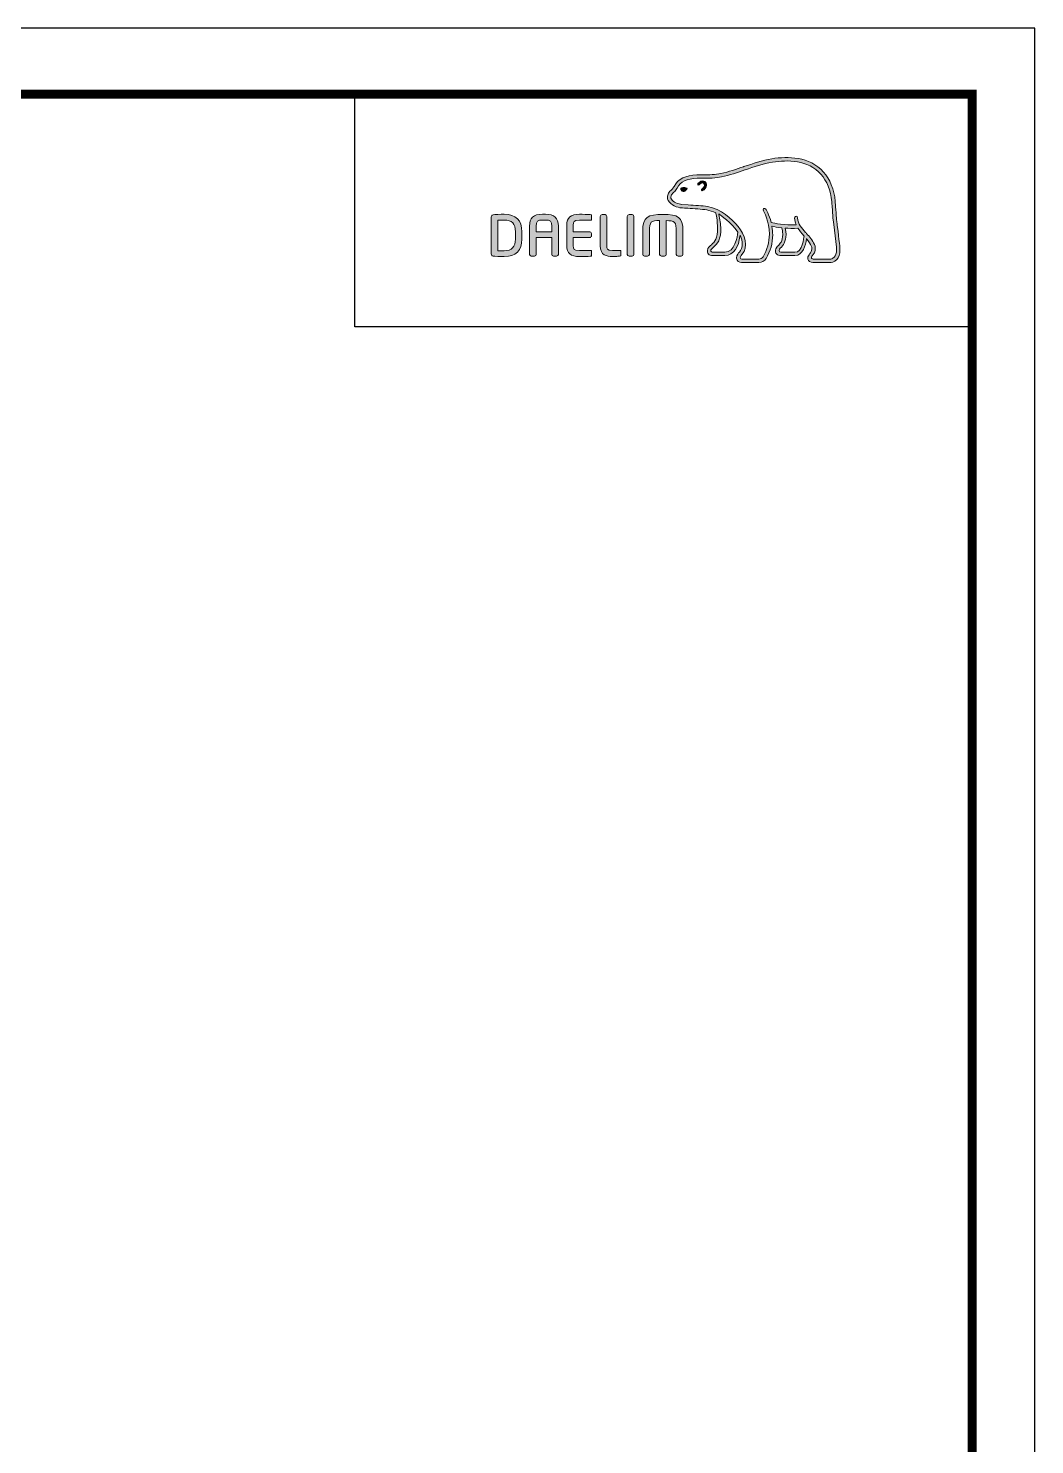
# Model space of a CAD drawing. Header units: millimetres. Extents: x 1122 to 9824, y -1894 to 216.
# Drawn here: x 9529.6 to 9823.5, y -197.3 to 216.1 of the extents above; entities that cross this region are included whole.
import ezdxf

# ---------------------------------------------------------------- set-up
doc = ezdxf.new("R2010")
doc.units = ezdxf.units.MM
doc.header["$LTSCALE"] = 40
doc.layers.add('레이어 1', color=7, linetype='Continuous', lineweight=0)

msp = doc.modelspace()

# ---------------------------------------------------------------- hatches: boundary and pattern name
at = {"layer": '레이어 1'}
h = msp.add_hatch(color=5, dxfattribs=at)
h.dxf.hatch_style = 1
edge = h.paths.add_edge_path(flags=16)
edge.add_spline(control_points=[(9765, 149.34), (9764.51, 148.79), (9763.89, 148.79), (9763.86, 148.79), (9763.86, 148.79), (9758.87, 148.79), (9758.87, 148.79), (9758.69, 148.79), (9758.55, 148.83), (9758.46, 148.92), (9758.38, 149), (9758.35, 149.11), (9758.35, 149.25), (9758.35, 149.53), (9758.55, 149.79), (9758.77, 150.06), (9758.97, 150.32), (9759.16, 150.57), (9759.27, 150.87), (9759.54, 151.61), (9759.52, 152.39), (9759.19, 153.08), (9758.6, 154.33), (9757.73, 155.31), (9756.88, 156.26), (9756.88, 156.26), (9756.6, 156.57), (9756.6, 156.58), (9755.49, 157.8), (9754.36, 159.07), (9754.27, 160.79), (9754.25, 161.13), (9754.09, 161.34), (9753.87, 161.33), (9753.87, 161.33), (9753.55, 161.17), (9753.54, 161.17), (9753.45, 161.08), (9753.41, 160.93), (9753.41, 160.77), (9753.41, 160.77), (9753.41, 160.71), (9753.41, 160.71), (9753.45, 160.09), (9753.6, 159.48), (9753.86, 158.85), (9753.86, 158.85), (9753.89, 158.78), (9753.89, 158.78), (9753.89, 158.78), (9753.82, 158.78), (9753.82, 158.78), (9750.62, 158.65), (9747.48, 159.26), (9746.56, 159.48), (9745.99, 161.77), (9745.06, 163.29), (9745.02, 163.35), (9744.95, 163.47), (9744.84, 163.56), (9744.73, 163.59), (9744.73, 163.59), (9744.46, 163.55), (9744.43, 163.55), (9744.4, 163.51), (9744.36, 163.45), (9744.25, 163.31), (9744.25, 163.31), (9744.24, 163.2), (9744.24, 163.2), (9744.24, 163.2), (9744.32, 162.9), (9744.32, 162.9), (9744.39, 162.78), (9746.04, 159.9), (9746.04, 156.08), (9746.04, 153.73), (9745.42, 151.51), (9744.2, 149.49), (9743.91, 149), (9743.53, 148.79), (9742.95, 148.79), (9742.95, 148.79), (9738.04, 148.79), (9738.04, 148.79), (9737.88, 148.79), (9737.54, 148.9), (9737.54, 149.26), (9737.54, 149.45), (9737.72, 149.77), (9738.02, 150.11), (9740.07, 152.39), (9738.89, 155.96), (9736.92, 158.3), (9735.03, 160.57), (9731.93, 163.41), (9727.95, 164.12), (9726.54, 164.37), (9724.23, 164.51), (9722.36, 164.62), (9722.36, 164.62), (9720.47, 164.73), (9720.47, 164.73), (9719.5, 164.8), (9717.89, 165.4), (9717.41, 166.32), (9717.2, 166.71), (9717.22, 167.09), (9717.48, 167.54), (9717.65, 167.81), (9717.87, 168.04), (9718.15, 168.32), (9718.46, 168.64), (9718.78, 168.96), (9719.03, 169.39), (9719.03, 169.39), (9719.1, 169.53), (9719.1, 169.53), (9720.05, 171.34), (9722, 172.3), (9724.91, 172.38), (9724.91, 172.38), (9726.55, 172.4), (9726.55, 172.4), (9728.36, 172.41), (9730.4, 172.42), (9732.08, 172.78), (9734.44, 173.29), (9736.81, 174.09), (9738.9, 174.81), (9738.9, 174.81), (9738.96, 174.83), (9738.96, 174.83), (9741.55, 175.71), (9744.22, 176.62), (9746.95, 177.07), (9751.32, 177.79), (9757.32, 177.77), (9761.1, 173.53), (9762.84, 171.57), (9763.92, 168.87), (9764.29, 165.5), (9764.29, 165.5), (9764.27, 165.52), (9764.26, 165.53), (9764.29, 165.46), (9764.32, 165.08), (9764.47, 162.94), (9764.52, 161.92), (9764.57, 160.85), (9764.84, 158.88), (9764.84, 158.88), (9765.6, 152.28), (9765.6, 152.28), (9765.6, 152.28), (9765.64, 151.48), (9765.64, 151.48), (9765.64, 150.53), (9765.43, 149.81), (9765, 149.34)], knot_values=[0, 0, 0, 0, 1, 1, 1, 2, 2, 2, 3, 3, 3, 4, 4, 4, 5, 5, 5, 6, 6, 6, 7, 7, 7, 8, 8, 8, 9, 9, 9, 10, 10, 10, 11, 11, 11, 12, 12, 12, 13, 13, 13, 14, 14, 14, 15, 15, 15, 16, 16, 16, 17, 17, 17, 18, 18, 18, 19, 19, 19, 20, 20, 20, 21, 21, 21, 22, 22, 22, 23, 23, 23, 24, 24, 24, 25, 25, 25, 26, 26, 26, 27, 27, 27, 28, 28, 28, 29, 29, 29, 30, 30, 30, 31, 31, 31, 32, 32, 32, 33, 33, 33, 34, 34, 34, 35, 35, 35, 36, 36, 36, 37, 37, 37, 38, 38, 38, 39, 39, 39, 40, 40, 40, 41, 41, 41, 42, 42, 42, 43, 43, 43, 44, 44, 44, 45, 45, 45, 46, 46, 46, 47, 47, 47, 48, 48, 48, 49, 49, 49, 50, 50, 50, 51, 51, 51, 52, 52, 52, 53, 53, 53, 53], degree=3, periodic=0)
edge = h.paths.add_edge_path(flags=16)
edge.add_spline(control_points=[(9753.48, 150.77), (9753.48, 150.77), (9749.41, 150.77), (9749.41, 150.77), (9749.11, 150.77), (9748.87, 151.01), (9748.87, 151.31), (9748.87, 151.53), (9749.06, 151.8), (9749.23, 151.98), (9750.06, 152.78), (9750.91, 153.87), (9750.91, 155.94), (9750.91, 155.94), (9750.85, 156.88), (9750.85, 156.88), (9750.85, 156.88), (9750.7, 157.8), (9750.7, 157.8), (9750.7, 157.8), (9750.69, 157.85), (9750.69, 157.85), (9750.69, 157.85), (9750.75, 157.85), (9750.75, 157.85), (9751.51, 157.79), (9752.99, 157.71), (9754.4, 157.78), (9754.76, 157.21), (9755.33, 156.48), (9756.17, 155.5), (9756.13, 155.02), (9755.73, 150.77), (9753.48, 150.77)], knot_values=[0, 0, 0, 0, 1, 1, 1, 2, 2, 2, 3, 3, 3, 4, 4, 4, 5, 5, 5, 6, 6, 6, 7, 7, 7, 8, 8, 8, 9, 9, 9, 10, 10, 10, 11, 11, 11, 11], degree=3, periodic=0)
edge = h.paths.add_edge_path(flags=16)
edge.add_spline(control_points=[(9733.07, 150.77), (9733.07, 150.77), (9729.5, 150.77), (9729.5, 150.77), (9729.23, 150.77), (9728.94, 150.99), (9728.94, 151.31), (9728.94, 151.51), (9729.11, 151.75), (9729.41, 152), (9730.31, 152.72), (9731.68, 153.81), (9731.83, 156.81), (9731.83, 156.81), (9731.85, 157.63), (9731.85, 157.63), (9731.85, 158.91), (9731.56, 160.46), (9731.28, 161.84), (9731.28, 161.84), (9731.24, 161.98), (9731.24, 161.98), (9731.24, 161.98), (9731.35, 161.89), (9731.35, 161.89), (9731.88, 161.56), (9734.8, 159.58), (9736.87, 156.66), (9736.7, 155.28), (9735.92, 150.77), (9733.07, 150.77)], knot_values=[0, 0, 0, 0, 1, 1, 1, 2, 2, 2, 3, 3, 3, 4, 4, 4, 5, 5, 5, 6, 6, 6, 7, 7, 7, 8, 8, 8, 9, 9, 9, 10, 10, 10, 10], degree=3, periodic=0)
edge = h.paths.add_edge_path()
edge.add_spline(control_points=[(9766.61, 152.38), (9766.6, 152.39), (9765.85, 159.02), (9765.85, 159.02), (9765.57, 161), (9765.53, 162.05), (9765.49, 162.99), (9765.49, 162.99), (9765.3, 165.61), (9765.3, 165.61), (9764.9, 169.19), (9763.74, 172.08), (9761.86, 174.2), (9757.78, 178.78), (9751.41, 178.83), (9746.78, 178.07), (9743.94, 177.6), (9741.23, 176.67), (9738.61, 175.77), (9738.61, 175.77), (9738.52, 175.74), (9738.52, 175.74), (9736.47, 175.05), (9734.15, 174.25), (9731.87, 173.76), (9730.3, 173.43), (9728.33, 173.41), (9726.6, 173.4), (9726.6, 173.4), (9724.88, 173.38), (9724.88, 173.38), (9721.58, 173.3), (9719.33, 172.16), (9718.2, 169.99), (9718.2, 169.99), (9718.15, 169.89), (9718.15, 169.89), (9717.96, 169.57), (9717.68, 169.29), (9717.43, 169.04), (9717.16, 168.76), (9716.85, 168.45), (9716.61, 168.05), (9716.37, 167.64), (9716.25, 167.24), (9716.25, 166.84), (9716.25, 166.5), (9716.34, 166.17), (9716.51, 165.85), (9717.21, 164.53), (9719.21, 163.81), (9720.4, 163.73), (9720.4, 163.73), (9722.16, 163.62), (9722.2, 163.61), (9723.96, 163.51), (9726.37, 163.38), (9727.77, 163.13), (9728.59, 162.98), (9729.53, 162.69), (9730.39, 162.28), (9730.45, 162.06), (9730.9, 160.07), (9730.9, 157.63), (9730.9, 157.63), (9730.88, 156.86), (9730.88, 156.86), (9730.75, 154.29), (9729.63, 153.39), (9728.8, 152.73), (9728.72, 152.66), (9727.99, 152.05), (9727.94, 151.32), (9727.9, 150.91), (9728.02, 150.53), (9728.27, 150.26), (9728.54, 149.97), (9728.95, 149.82), (9729.5, 149.82), (9729.5, 149.82), (9733.07, 149.82), (9733.07, 149.82), (9735.74, 149.82), (9737.06, 152.69), (9737.46, 155.39), (9737.46, 155.39), (9737.47, 155.77), (9737.47, 155.77), (9737.47, 155.77), (9737.58, 155.58), (9737.58, 155.58), (9737.93, 154.82), (9738.13, 153.9), (9738.13, 153.22), (9738.13, 152.25), (9737.83, 151.41), (9737.27, 150.78), (9737.12, 150.64), (9736.41, 149.9), (9736.41, 149.16), (9736.41, 149.16), (9736.42, 149.04), (9736.42, 149.04), (9736.52, 148.17), (9737.22, 147.78), (9737.88, 147.78), (9737.88, 147.78), (9742.95, 147.78), (9742.95, 147.78), (9743.87, 147.78), (9744.6, 148.19), (9745.07, 148.97), (9746.36, 151.11), (9747.01, 153.44), (9747.01, 155.88), (9747.01, 156.65), (9746.94, 157.46), (9746.8, 158.31), (9746.8, 158.31), (9746.79, 158.38), (9746.79, 158.38), (9746.79, 158.38), (9746.86, 158.36), (9746.86, 158.36), (9747.47, 158.24), (9748.45, 158.07), (9749.66, 157.94), (9749.66, 157.94), (9749.7, 157.94), (9749.7, 157.94), (9749.7, 157.94), (9749.86, 157.01), (9749.86, 157.01), (9749.86, 157.01), (9749.9, 156.79), (9749.9, 156.78), (9749.9, 156.78), (9749.95, 155.96), (9749.95, 155.96), (9749.95, 153.99), (9749.05, 153.13), (9748.57, 152.67), (9748.56, 152.66), (9747.89, 151.98), (9747.81, 151.37), (9747.81, 151.37), (9747.79, 151.18), (9747.79, 151.18), (9747.79, 150.99), (9747.84, 150.62), (9748.17, 150.28), (9748.47, 149.97), (9748.92, 149.82), (9749.52, 149.82), (9749.52, 149.82), (9753.48, 149.82), (9753.48, 149.82), (9755.88, 149.82), (9756.6, 152.87), (9756.89, 154.58), (9756.89, 154.58), (9756.91, 154.76), (9756.91, 154.76), (9756.91, 154.76), (9757, 154.63), (9757, 154.63), (9757.55, 153.92), (9758.04, 153.13), (9758.27, 152.64), (9758.4, 152.39), (9758.46, 152.11), (9758.46, 151.82), (9758.46, 151.82), (9758.37, 151.25), (9758.37, 151.25), (9758.28, 150.94), (9758.07, 150.66), (9757.86, 150.38), (9757.56, 149.98), (9757.24, 149.57), (9757.24, 149.08), (9757.24, 149.08), (9757.27, 148.8), (9757.27, 148.8), (9757.42, 148.14), (9757.95, 147.78), (9758.78, 147.78), (9758.78, 147.78), (9763.86, 147.78), (9763.86, 147.78), (9763.97, 147.78), (9764.96, 147.8), (9765.74, 148.64), (9766.36, 149.32), (9766.66, 150.24), (9766.66, 151.47), (9766.66, 151.47), (9766.61, 152.38), (9766.61, 152.38)], knot_values=[0, 0, 0, 0, 1, 1, 1, 2, 2, 2, 3, 3, 3, 4, 4, 4, 5, 5, 5, 6, 6, 6, 7, 7, 7, 8, 8, 8, 9, 9, 9, 10, 10, 10, 11, 11, 11, 12, 12, 12, 13, 13, 13, 14, 14, 14, 15, 15, 15, 16, 16, 16, 17, 17, 17, 18, 18, 18, 19, 19, 19, 20, 20, 20, 21, 21, 21, 22, 22, 22, 23, 23, 23, 24, 24, 24, 25, 25, 25, 26, 26, 26, 27, 27, 27, 28, 28, 28, 29, 29, 29, 30, 30, 30, 31, 31, 31, 32, 32, 32, 33, 33, 33, 34, 34, 34, 35, 35, 35, 36, 36, 36, 37, 37, 37, 38, 38, 38, 39, 39, 39, 40, 40, 40, 41, 41, 41, 42, 42, 42, 43, 43, 43, 44, 44, 44, 45, 45, 45, 46, 46, 46, 47, 47, 47, 48, 48, 48, 49, 49, 49, 50, 50, 50, 51, 51, 51, 52, 52, 52, 53, 53, 53, 54, 54, 54, 55, 55, 55, 56, 56, 56, 57, 57, 57, 58, 58, 58, 59, 59, 59, 60, 60, 60, 61, 61, 61, 62, 62, 62, 63, 63, 63, 64, 64, 64, 65, 65, 65, 66, 66, 66, 66], degree=3, periodic=0)
edge = h.paths.add_edge_path(flags=0)
edge.add_spline(control_points=[(9720.32, 169.52), (9720.32, 169.52), (9721.06, 169.85), (9721.97, 169.5), (9721.97, 169.5), (9722.09, 169.45), (9721.94, 169.24), (9721.49, 168.64), (9721.05, 168.51), (9721.05, 168.51), (9721.05, 168.51), (9720.73, 168.4), (9720.56, 168.62), (9720.19, 169.04), (9720.18, 169.29), (9720.18, 169.29), (9720.18, 169.29), (9720.15, 169.47), (9720.32, 169.52)], knot_values=[0, 0, 0, 0, 1, 1, 1, 2, 2, 2, 3, 3, 3, 4, 4, 4, 5, 5, 5, 6, 6, 6, 6], degree=3, periodic=0)
edge = h.paths.add_edge_path(flags=0)
edge.add_spline(control_points=[(9725.19, 170.88), (9725.08, 170.76), (9725.07, 170.56), (9725.19, 170.45), (9725.31, 170.35), (9725.51, 170.37), (9725.62, 170.5), (9725.67, 170.56), (9726.28, 171.28), (9726.8, 170.91), (9727, 170.77), (9727.07, 170.58), (9727.05, 170.32), (9727, 169.92), (9726.65, 169.46), (9726.41, 169.3), (9726.27, 169.22), (9726.18, 169.04), (9726.24, 168.9), (9726.31, 168.75), (9726.49, 168.71), (9726.64, 168.78), (9727.08, 168.99), (9727.63, 169.69), (9727.7, 170.34), (9727.76, 170.8), (9727.55, 171.17), (9727.19, 171.42), (9726.41, 171.97), (9725.52, 171.23), (9725.19, 170.88)], knot_values=[0, 0, 0, 0, 1, 1, 1, 2, 2, 2, 3, 3, 3, 4, 4, 4, 5, 5, 5, 6, 6, 6, 7, 7, 7, 8, 8, 8, 9, 9, 9, 10, 10, 10, 10], degree=3, periodic=0)
edge = h.paths.add_edge_path(flags=0)
edge.add_spline(control_points=[(9725.09, 170.34), (9725.09, 170.34), (9725.09, 170.34), (9725.09, 170.34), (9725.09, 170.34), (9725.09, 170.34), (9725.09, 170.34)], knot_values=[0, 0, 0, 0, 1, 1, 1, 2, 2, 2, 2], degree=3, periodic=0)
h = msp.add_hatch(color=5, dxfattribs=at)
h.dxf.hatch_style = 2
edge = h.paths.add_edge_path()
edge.add_spline(control_points=[(9721.98, 169.24), (9722.13, 169.45), (9722.02, 169.5), (9722.02, 169.5)], knot_values=[1.00001, 1.00001, 1.00001, 1.00001, 2, 2, 2, 2], degree=3, periodic=0)
edge.add_spline(control_points=[(9722.02, 169.5), (9721.96, 169.52), (9721.9, 169.54), (9721.85, 169.56)], knot_values=[0.937491, 0.937491, 0.937491, 0.937491, 1, 1, 1, 1], degree=3, periodic=0)
edge.add_spline(control_points=[(9721.85, 169.56), (9721.73, 169.59), (9721.63, 169.62), (9721.52, 169.63)], knot_values=[0.812494, 0.812494, 0.812494, 0.812494, 0.937491, 0.937491, 0.937491, 0.937491], degree=3, periodic=0)
edge.add_spline(control_points=[(9721.52, 169.63), (9721.42, 169.65), (9721.32, 169.66), (9721.23, 169.66)], knot_values=[0.687496, 0.687496, 0.687496, 0.687496, 0.812494, 0.812494, 0.812494, 0.812494], degree=3, periodic=0)
edge.add_spline(control_points=[(9721.23, 169.66), (9721.13, 169.66), (9721.04, 169.66), (9720.96, 169.65)], knot_values=[0.562499, 0.562499, 0.562499, 0.562499, 0.687496, 0.687496, 0.687496, 0.687496], degree=3, periodic=0)
edge.add_spline(control_points=[(9720.96, 169.65), (9720.84, 169.64), (9720.73, 169.63), (9720.64, 169.61)], knot_values=[0.375003, 0.375003, 0.375003, 0.375003, 0.562499, 0.562499, 0.562499, 0.562499], degree=3, periodic=0)
edge.add_spline(control_points=[(9720.64, 169.61), (9720.52, 169.58), (9720.44, 169.55), (9720.39, 169.53)], knot_values=[0.125007, 0.125007, 0.125007, 0.125007, 0.375003, 0.375003, 0.375003, 0.375003], degree=3, periodic=0)
edge.add_spline(control_points=[(9720.39, 169.53), (9720.37, 169.52), (9720.36, 169.52), (9720.36, 169.52)], knot_values=[0, 0, 0, 0, 0.125007, 0.125007, 0.125007, 0.125007], degree=3, periodic=0)
edge.add_spline(control_points=[(9720.36, 169.52), (9720.19, 169.47), (9720.23, 169.29), (9720.23, 169.29), (9720.23, 169.29), (9720.24, 169.04), (9720.6, 168.62)], knot_values=[4, 4, 4, 4, 5, 5, 5, 6, 6, 6, 6], degree=3, periodic=0)
edge.add_spline(control_points=[(9720.6, 168.62), (9720.78, 168.4), (9721.1, 168.51), (9721.1, 168.51), (9721.1, 168.51), (9721.54, 168.64), (9721.98, 169.24)], knot_values=[2, 2, 2, 2, 3, 3, 3, 4, 4, 4, 4], degree=3, periodic=0)
h = msp.add_hatch(color=5, dxfattribs=at)
h.dxf.hatch_style = 2
edge = h.paths.add_edge_path()
edge.add_spline(control_points=[(9725.19, 170.88), (9725.08, 170.76), (9725.07, 170.56), (9725.19, 170.45), (9725.31, 170.35), (9725.51, 170.37), (9725.62, 170.5), (9725.67, 170.56), (9726.28, 171.28), (9726.8, 170.91), (9727, 170.77), (9727.07, 170.58), (9727.05, 170.32), (9727, 169.92), (9726.65, 169.46), (9726.41, 169.3), (9726.27, 169.22), (9726.18, 169.04), (9726.24, 168.9), (9726.31, 168.75), (9726.49, 168.71), (9726.64, 168.78), (9727.08, 168.99), (9727.63, 169.69), (9727.7, 170.34), (9727.76, 170.8), (9727.55, 171.17), (9727.19, 171.42), (9726.41, 171.97), (9725.52, 171.23), (9725.19, 170.88)], knot_values=[0, 0, 0, 0, 1, 1, 1, 2, 2, 2, 3, 3, 3, 4, 4, 4, 5, 5, 5, 6, 6, 6, 7, 7, 7, 8, 8, 8, 9, 9, 9, 10, 10, 10, 10], degree=3, periodic=0)
h = msp.add_hatch(color=5, dxfattribs=at)
h.dxf.hatch_style = 2
edge = h.paths.add_edge_path()
edge.add_spline(control_points=[(9671.86, 154.64), (9671.86, 152.32), (9670.8, 151.2), (9668.63, 151.2), (9668.63, 151.2), (9667.14, 151.22), (9666.75, 151.23), (9666.75, 151.23), (9666.75, 160.11), (9666.75, 160.11), (9667.52, 160.19), (9668.62, 160.2), (9668.63, 160.2), (9670.86, 160.2), (9671.86, 159.14), (9671.86, 156.76), (9671.86, 156.76), (9671.86, 154.64), (9671.86, 154.64)], knot_values=[0, 0, 0, 0, 1, 1, 1, 2, 2, 2, 3, 3, 3, 4, 4, 4, 5, 5, 5, 6, 6, 6, 6], degree=3, periodic=0)
edge = h.paths.add_edge_path()
edge.add_spline(control_points=[(9668.63, 161.87), (9667.42, 161.87), (9665.85, 161.8), (9665.34, 161.72), (9665.02, 161.66), (9664.81, 161.42), (9664.81, 161.1), (9664.81, 161.1), (9664.81, 150.3), (9664.81, 150.3), (9664.81, 149.96), (9665.02, 149.73), (9665.36, 149.68), (9665.84, 149.6), (9667.4, 149.53), (9668.63, 149.53), (9672, 149.53), (9673.78, 151.3), (9673.78, 154.64), (9673.78, 154.64), (9673.78, 156.76), (9673.78, 156.76), (9673.78, 160.11), (9672, 161.87), (9668.63, 161.87)], knot_values=[0, 0, 0, 0, 1, 1, 1, 2, 2, 2, 3, 3, 3, 4, 4, 4, 5, 5, 5, 6, 6, 6, 7, 7, 7, 8, 8, 8, 8], degree=3, periodic=0)
h = msp.add_hatch(color=5, dxfattribs=at)
h.dxf.hatch_style = 2
edge = h.paths.add_edge_path()
edge.add_spline(control_points=[(9682.48, 156.77), (9682.48, 156.77), (9677.93, 156.77), (9677.93, 156.77), (9677.93, 156.94), (9677.93, 158.4), (9677.93, 158.4), (9677.93, 159.91), (9678.38, 160.17), (9679.74, 160.17), (9679.74, 160.17), (9680.68, 160.17), (9680.68, 160.17), (9682.03, 160.17), (9682.48, 159.91), (9682.48, 158.4), (9682.48, 158.4), (9682.48, 156.94), (9682.48, 156.77)], knot_values=[0, 0, 0, 0, 1, 1, 1, 2, 2, 2, 3, 3, 3, 4, 4, 4, 5, 5, 5, 6, 6, 6, 6], degree=3, periodic=0)
edge = h.paths.add_edge_path()
edge.add_spline(control_points=[(9680.68, 161.87), (9680.68, 161.87), (9679.74, 161.87), (9679.74, 161.87), (9677.16, 161.87), (9676.01, 160.8), (9676.01, 158.4), (9676.01, 158.4), (9676.01, 150.17), (9676.01, 150.17), (9676.01, 149.88), (9676.25, 149.64), (9676.52, 149.64), (9676.52, 149.64), (9677.42, 149.64), (9677.42, 149.64), (9677.74, 149.64), (9677.93, 149.91), (9677.93, 150.17), (9677.93, 150.17), (9677.93, 154.9), (9677.93, 155.08), (9677.93, 155.08), (9682.48, 155.08), (9682.48, 155.08), (9682.48, 154.9), (9682.48, 150.17), (9682.48, 150.17), (9682.48, 149.88), (9682.71, 149.64), (9683, 149.64), (9683, 149.64), (9683.89, 149.64), (9683.89, 149.64), (9684.2, 149.64), (9684.41, 149.91), (9684.41, 150.17), (9684.41, 150.17), (9684.41, 158.4), (9684.41, 158.4), (9684.41, 160.8), (9683.26, 161.87), (9680.68, 161.87)], knot_values=[0, 0, 0, 0, 1, 1, 1, 2, 2, 2, 3, 3, 3, 4, 4, 4, 5, 5, 5, 6, 6, 6, 7, 7, 7, 8, 8, 8, 9, 9, 9, 10, 10, 10, 11, 11, 11, 12, 12, 12, 13, 13, 13, 14, 14, 14, 14], degree=3, periodic=0)
h = msp.add_hatch(color=5, dxfattribs=at)
h.dxf.hatch_style = 2
edge = h.paths.add_edge_path()
edge.add_spline(control_points=[(9686.85, 158.73), (9686.85, 158.73), (9686.85, 152.68), (9686.85, 152.68), (9686.85, 150.56), (9688.06, 149.53), (9690.55, 149.53), (9691.65, 149.53), (9693.15, 149.55), (9693.74, 149.6), (9693.73, 149.6), (9694.03, 149.63), (9694.03, 149.63), (9694.03, 149.63), (9694.12, 149.64), (9694.12, 149.64), (9694.12, 149.64), (9694.12, 151.26), (9694.12, 151.26), (9694.12, 151.26), (9690.56, 151.26), (9690.56, 151.26), (9688.78, 151.26), (9688.78, 151.76), (9688.78, 152.68), (9688.78, 152.68), (9688.78, 154.92), (9688.78, 155.09), (9688.97, 155.09), (9693.56, 155.09), (9693.56, 155.09), (9693.86, 155.09), (9694.11, 155.33), (9694.11, 155.63), (9694.11, 155.63), (9694.11, 156.23), (9694.11, 156.23), (9694.11, 156.52), (9693.86, 156.76), (9693.56, 156.76), (9693.56, 156.76), (9688.97, 156.76), (9688.78, 156.76), (9688.78, 156.94), (9688.78, 158.73), (9688.78, 158.73), (9688.78, 159.64), (9688.78, 160.14), (9690.56, 160.14), (9690.56, 160.14), (9694.12, 160.13), (9694.12, 160.13), (9694.12, 160.13), (9694.12, 161.74), (9694.12, 161.74), (9694.12, 161.74), (9693.74, 161.78), (9693.74, 161.78), (9693.04, 161.84), (9691.44, 161.87), (9690.55, 161.87), (9688.06, 161.87), (9686.85, 160.84), (9686.85, 158.73)], knot_values=[0, 0, 0, 0, 1, 1, 1, 2, 2, 2, 3, 3, 3, 4, 4, 4, 5, 5, 5, 6, 6, 6, 7, 7, 7, 8, 8, 8, 9, 9, 9, 10, 10, 10, 11, 11, 11, 12, 12, 12, 13, 13, 13, 14, 14, 14, 15, 15, 15, 16, 16, 16, 17, 17, 17, 18, 18, 18, 19, 19, 19, 20, 20, 20, 21, 21, 21, 21], degree=3, periodic=0)
h = msp.add_hatch(color=5, dxfattribs=at)
h.dxf.hatch_style = 2
edge = h.paths.add_edge_path()
edge.add_spline(control_points=[(9697.21, 161.76), (9696.91, 161.76), (9696.66, 161.52), (9696.66, 161.23), (9696.66, 161.23), (9696.66, 152.68), (9696.66, 152.68), (9696.66, 149.89), (9698.56, 149.53), (9700.22, 149.53), (9701.43, 149.53), (9701.74, 149.58), (9702.1, 149.64), (9702.1, 149.64), (9702.31, 149.67), (9702.31, 149.67), (9702.31, 149.67), (9702.59, 149.71), (9702.59, 149.71), (9702.59, 149.71), (9702.67, 149.72), (9702.67, 149.72), (9702.67, 149.72), (9702.67, 151.26), (9702.67, 151.26), (9702.67, 151.26), (9700.23, 151.26), (9700.23, 151.26), (9698.58, 151.26), (9698.58, 151.89), (9698.58, 152.49), (9698.58, 152.49), (9698.58, 161.23), (9698.58, 161.23), (9698.58, 161.52), (9698.33, 161.76), (9698.04, 161.76), (9698.04, 161.76), (9697.21, 161.76), (9697.21, 161.76)], knot_values=[0, 0, 0, 0, 1, 1, 1, 2, 2, 2, 3, 3, 3, 4, 4, 4, 5, 5, 5, 6, 6, 6, 7, 7, 7, 8, 8, 8, 9, 9, 9, 10, 10, 10, 11, 11, 11, 12, 12, 12, 13, 13, 13, 13], degree=3, periodic=0)
h = msp.add_hatch(color=5, dxfattribs=at)
h.dxf.hatch_style = 2
edge = h.paths.add_edge_path()
edge.add_spline(control_points=[(9705.06, 161.76), (9704.74, 161.76), (9704.55, 161.5), (9704.55, 161.24), (9704.55, 161.24), (9704.55, 150.17), (9704.55, 150.17), (9704.55, 149.88), (9704.78, 149.64), (9705.06, 149.64), (9705.06, 149.64), (9705.96, 149.64), (9705.96, 149.64), (9706.28, 149.64), (9706.47, 149.91), (9706.47, 150.17), (9706.47, 150.17), (9706.47, 161.24), (9706.47, 161.24), (9706.47, 161.53), (9706.25, 161.76), (9705.96, 161.76), (9705.96, 161.76), (9705.06, 161.76), (9705.06, 161.76)], knot_values=[0, 0, 0, 0, 1, 1, 1, 2, 2, 2, 3, 3, 3, 4, 4, 4, 5, 5, 5, 6, 6, 6, 7, 7, 7, 8, 8, 8, 8], degree=3, periodic=0)
h = msp.add_hatch(color=5, dxfattribs=at)
h.dxf.hatch_style = 2
edge = h.paths.add_edge_path()
edge.add_spline(control_points=[(9709.06, 156.99), (9709.06, 156.99), (9709.06, 150.17), (9709.06, 150.17), (9709.06, 149.88), (9709.29, 149.64), (9709.57, 149.64), (9709.57, 149.64), (9710.49, 149.64), (9710.49, 149.64), (9710.81, 149.64), (9711, 149.91), (9711, 150.17), (9711, 150.17), (9711, 156.82), (9711, 156.82), (9711, 159.75), (9711.5, 160.03), (9713.97, 160.04), (9713.97, 159.86), (9713.97, 150.17), (9713.97, 150.17), (9713.97, 149.87), (9714.19, 149.64), (9714.49, 149.64), (9714.49, 149.64), (9715.38, 149.64), (9715.38, 149.64), (9715.7, 149.64), (9715.89, 149.91), (9715.89, 150.17), (9715.89, 150.17), (9715.89, 159.83), (9715.89, 160.02), (9717.05, 160.01), (9717.87, 159.92), (9718.31, 159.48), (9718.77, 159.01), (9718.86, 158.15), (9718.86, 156.82), (9718.86, 156.82), (9718.86, 150.17), (9718.86, 150.17), (9718.86, 149.88), (9719.1, 149.64), (9719.38, 149.64), (9719.38, 149.64), (9720.3, 149.64), (9720.3, 149.64), (9720.61, 149.64), (9720.81, 149.92), (9720.81, 150.17), (9720.81, 150.17), (9720.81, 156.99), (9720.81, 156.99), (9720.81, 161.11), (9719.35, 161.81), (9714.95, 161.81), (9710.53, 161.81), (9709.06, 161.11), (9709.06, 156.99)], knot_values=[0, 0, 0, 0, 1, 1, 1, 2, 2, 2, 3, 3, 3, 4, 4, 4, 5, 5, 5, 6, 6, 6, 7, 7, 7, 8, 8, 8, 9, 9, 9, 10, 10, 10, 11, 11, 11, 12, 12, 12, 13, 13, 13, 14, 14, 14, 15, 15, 15, 16, 16, 16, 17, 17, 17, 18, 18, 18, 19, 19, 19, 20, 20, 20, 20], degree=3, periodic=0)

# ---------------------------------------------------------------- linework, layer by layer
at = {"color": 5, "ltscale": 0.5}
msp.add_line((9624.93, 129.02), (9624.93, 196.95), dxfattribs=at)
at = {"color": 5}
msp.add_line((9732.91, 149.82), (9732.91, 149.82), dxfattribs=at)
at = {"color": 5, "ltscale": 40}
msp.add_line((9805.27, 129.02), (9624.93, 129.02), dxfattribs=at)
at = {"ltscale": 0.5}
msp.add_lwpolyline([(8695.12, -610.65), (9823.52, -610.65), (9823.52, 216.15), (8695.12, 216.15)], close=True, dxfattribs=at)
at = {"color": 5, "linetype": 'ByBlock', "lineweight": 200, "const_width": 2.6}
msp.add_lwpolyline([(8713.27, -575.25), (9805.27, -575.25), (9805.27, 196.95), (8713.27, 196.95)], close=True, dxfattribs=at)
at = {"layer": '레이어 1', "color": 5}
for points, knots in [([(9766.61, 152.38), (9766.6, 152.39), (9765.85, 159.02), (9765.85, 159.02), (9765.57, 161), (9765.53, 162.05), (9765.49, 162.99), (9765.49, 162.99), (9765.3, 165.61), (9765.3, 165.61), (9764.9, 169.19), (9763.74, 172.08), (9761.86, 174.2), (9757.78, 178.78), (9751.41, 178.83), (9746.78, 178.07), (9743.94, 177.6), (9741.23, 176.67), (9738.61, 175.77), (9738.61, 175.77), (9738.52, 175.74), (9738.52, 175.74), (9736.47, 175.05), (9734.15, 174.25), (9731.87, 173.76), (9730.3, 173.43), (9728.33, 173.41), (9726.6, 173.4), (9726.6, 173.4), (9724.88, 173.38), (9724.88, 173.38), (9721.58, 173.3), (9719.33, 172.16), (9718.2, 169.99), (9718.2, 169.99), (9718.15, 169.89), (9718.15, 169.89), (9717.96, 169.57), (9717.68, 169.29), (9717.43, 169.04), (9717.16, 168.76), (9716.85, 168.45), (9716.61, 168.05), (9716.37, 167.64), (9716.25, 167.24), (9716.25, 166.84), (9716.25, 166.5), (9716.34, 166.17), (9716.51, 165.85), (9717.21, 164.53), (9719.21, 163.81), (9720.4, 163.73), (9720.4, 163.73), (9722.16, 163.62), (9722.2, 163.61), (9723.96, 163.51), (9726.37, 163.38), (9727.77, 163.13), (9728.59, 162.98), (9729.53, 162.69), (9730.39, 162.28), (9730.45, 162.06), (9730.9, 160.07), (9730.9, 157.63), (9730.9, 157.63), (9730.88, 156.86), (9730.88, 156.86), (9730.75, 154.29), (9729.63, 153.39), (9728.8, 152.73), (9728.72, 152.66), (9727.99, 152.05), (9727.94, 151.32), (9727.9, 150.91), (9728.02, 150.53), (9728.27, 150.26), (9728.54, 149.97), (9728.95, 149.82), (9729.5, 149.82), (9729.5, 149.82), (9733.07, 149.82), (9733.07, 149.82), (9735.74, 149.82), (9737.06, 152.69), (9737.46, 155.39), (9737.46, 155.39), (9737.47, 155.77), (9737.47, 155.77), (9737.47, 155.77), (9737.58, 155.58), (9737.58, 155.58), (9737.93, 154.82), (9738.13, 153.9), (9738.13, 153.22), (9738.13, 152.25), (9737.83, 151.41), (9737.27, 150.78), (9737.12, 150.64), (9736.41, 149.9), (9736.41, 149.16), (9736.41, 149.16), (9736.42, 149.04), (9736.42, 149.04), (9736.52, 148.17), (9737.22, 147.78), (9737.88, 147.78), (9737.88, 147.78), (9742.95, 147.78), (9742.95, 147.78), (9743.87, 147.78), (9744.6, 148.19), (9745.07, 148.97), (9746.36, 151.11), (9747.01, 153.44), (9747.01, 155.88), (9747.01, 156.65), (9746.94, 157.46), (9746.8, 158.31), (9746.8, 158.31), (9746.79, 158.38), (9746.79, 158.38), (9746.79, 158.38), (9746.86, 158.36), (9746.86, 158.36), (9747.47, 158.24), (9748.45, 158.07), (9749.66, 157.94), (9749.66, 157.94), (9749.7, 157.94), (9749.7, 157.94), (9749.7, 157.94), (9749.86, 157.01), (9749.86, 157.01), (9749.86, 157.01), (9749.9, 156.79), (9749.9, 156.78), (9749.9, 156.78), (9749.95, 155.96), (9749.95, 155.96), (9749.95, 153.99), (9749.05, 153.13), (9748.57, 152.67), (9748.56, 152.66), (9747.89, 151.98), (9747.81, 151.37), (9747.81, 151.37), (9747.79, 151.18), (9747.79, 151.18), (9747.79, 150.99), (9747.84, 150.62), (9748.17, 150.28), (9748.47, 149.97), (9748.92, 149.82), (9749.52, 149.82), (9749.52, 149.82), (9753.48, 149.82), (9753.48, 149.82), (9755.88, 149.82), (9756.6, 152.87), (9756.89, 154.58), (9756.89, 154.58), (9756.91, 154.76), (9756.91, 154.76), (9756.91, 154.76), (9757, 154.63), (9757, 154.63), (9757.55, 153.92), (9758.04, 153.13), (9758.27, 152.64), (9758.4, 152.39), (9758.46, 152.11), (9758.46, 151.82), (9758.46, 151.82), (9758.37, 151.25), (9758.37, 151.25), (9758.28, 150.94), (9758.07, 150.66), (9757.86, 150.38), (9757.56, 149.98), (9757.24, 149.57), (9757.24, 149.08), (9757.24, 149.08), (9757.27, 148.8), (9757.27, 148.8), (9757.42, 148.14), (9757.95, 147.78), (9758.78, 147.78), (9758.78, 147.78), (9763.86, 147.78), (9763.86, 147.78), (9763.97, 147.78), (9764.96, 147.8), (9765.74, 148.64), (9766.36, 149.32), (9766.66, 150.24), (9766.66, 151.47), (9766.66, 151.47), (9766.61, 152.38), (9766.61, 152.38)], [0, 0, 0, 0, 1, 1, 1, 2, 2, 2, 3, 3, 3, 4, 4, 4, 5, 5, 5, 6, 6, 6, 7, 7, 7, 8, 8, 8, 9, 9, 9, 10, 10, 10, 11, 11, 11, 12, 12, 12, 13, 13, 13, 14, 14, 14, 15, 15, 15, 16, 16, 16, 17, 17, 17, 18, 18, 18, 19, 19, 19, 20, 20, 20, 21, 21, 21, 22, 22, 22, 23, 23, 23, 24, 24, 24, 25, 25, 25, 26, 26, 26, 27, 27, 27, 28, 28, 28, 29, 29, 29, 30, 30, 30, 31, 31, 31, 32, 32, 32, 33, 33, 33, 34, 34, 34, 35, 35, 35, 36, 36, 36, 37, 37, 37, 38, 38, 38, 39, 39, 39, 40, 40, 40, 41, 41, 41, 42, 42, 42, 43, 43, 43, 44, 44, 44, 45, 45, 45, 46, 46, 46, 47, 47, 47, 48, 48, 48, 49, 49, 49, 50, 50, 50, 51, 51, 51, 52, 52, 52, 53, 53, 53, 54, 54, 54, 55, 55, 55, 56, 56, 56, 57, 57, 57, 58, 58, 58, 59, 59, 59, 60, 60, 60, 61, 61, 61, 62, 62, 62, 63, 63, 63, 64, 64, 64, 65, 65, 65, 66, 66, 66, 66]), ([(9720.32, 169.52), (9720.32, 169.52), (9721.06, 169.85), (9721.97, 169.5), (9721.97, 169.5), (9722.09, 169.45), (9721.94, 169.24), (9721.49, 168.64), (9721.05, 168.51), (9721.05, 168.51), (9721.05, 168.51), (9720.73, 168.4), (9720.56, 168.62), (9720.19, 169.04), (9720.18, 169.29), (9720.18, 169.29), (9720.18, 169.29), (9720.15, 169.47), (9720.32, 169.52)], [0, 0, 0, 0, 1, 1, 1, 2, 2, 2, 3, 3, 3, 4, 4, 4, 5, 5, 5, 6, 6, 6, 6]), ([(9720.32, 169.52), (9720.32, 169.52), (9721.06, 169.85), (9721.97, 169.5), (9721.97, 169.5), (9722.09, 169.45), (9721.94, 169.24), (9721.49, 168.64), (9721.05, 168.51), (9721.05, 168.51), (9721.05, 168.51), (9720.73, 168.4), (9720.56, 168.62), (9720.19, 169.04), (9720.18, 169.29), (9720.18, 169.29), (9720.18, 169.29), (9720.15, 169.47), (9720.32, 169.52)], [0, 0, 0, 0, 1, 1, 1, 2, 2, 2, 3, 3, 3, 4, 4, 4, 5, 5, 5, 6, 6, 6, 6]), ([(9720.36, 169.52), (9720.36, 169.52), (9721.1, 169.85), (9722.02, 169.5), (9722.02, 169.5), (9722.13, 169.45), (9721.98, 169.24), (9721.54, 168.64), (9721.1, 168.51), (9721.1, 168.51), (9721.1, 168.51), (9720.78, 168.4), (9720.6, 168.62), (9720.24, 169.04), (9720.23, 169.29), (9720.23, 169.29), (9720.23, 169.29), (9720.19, 169.47), (9720.36, 169.52)], [0, 0, 0, 0, 1, 1, 1, 2, 2, 2, 3, 3, 3, 4, 4, 4, 5, 5, 5, 6, 6, 6, 6]), ([(9725.19, 170.88), (9725.08, 170.76), (9725.07, 170.56), (9725.19, 170.45), (9725.31, 170.35), (9725.51, 170.37), (9725.62, 170.5), (9725.67, 170.56), (9726.28, 171.28), (9726.8, 170.91), (9727, 170.77), (9727.07, 170.58), (9727.05, 170.32), (9727, 169.92), (9726.65, 169.46), (9726.41, 169.3), (9726.27, 169.22), (9726.18, 169.04), (9726.24, 168.9), (9726.31, 168.75), (9726.49, 168.71), (9726.64, 168.78), (9727.08, 168.99), (9727.63, 169.69), (9727.7, 170.34), (9727.76, 170.8), (9727.55, 171.17), (9727.19, 171.42), (9726.41, 171.97), (9725.52, 171.23), (9725.19, 170.88)], [0, 0, 0, 0, 1, 1, 1, 2, 2, 2, 3, 3, 3, 4, 4, 4, 5, 5, 5, 6, 6, 6, 7, 7, 7, 8, 8, 8, 9, 9, 9, 10, 10, 10, 10]), ([(9725.09, 170.34), (9725.09, 170.34), (9725.09, 170.34), (9725.09, 170.34), (9725.09, 170.34), (9725.09, 170.34), (9725.09, 170.34)], [0, 0, 0, 0, 1, 1, 1, 2, 2, 2, 2]), ([(9668.63, 161.87), (9667.42, 161.87), (9665.85, 161.8), (9665.34, 161.72), (9665.02, 161.66), (9664.81, 161.42), (9664.81, 161.1), (9664.81, 161.1), (9664.81, 150.3), (9664.81, 150.3), (9664.81, 149.96), (9665.02, 149.73), (9665.36, 149.68), (9665.84, 149.6), (9667.4, 149.53), (9668.63, 149.53), (9672, 149.53), (9673.78, 151.3), (9673.78, 154.64), (9673.78, 154.64), (9673.78, 156.76), (9673.78, 156.76), (9673.78, 160.11), (9672, 161.87), (9668.63, 161.87)], [0, 0, 0, 0, 1, 1, 1, 2, 2, 2, 3, 3, 3, 4, 4, 4, 5, 5, 5, 6, 6, 6, 7, 7, 7, 8, 8, 8, 8]), ([(9680.68, 161.87), (9680.68, 161.87), (9679.74, 161.87), (9679.74, 161.87), (9677.16, 161.87), (9676.01, 160.8), (9676.01, 158.4), (9676.01, 158.4), (9676.01, 150.17), (9676.01, 150.17), (9676.01, 149.88), (9676.25, 149.64), (9676.52, 149.64), (9676.52, 149.64), (9677.42, 149.64), (9677.42, 149.64), (9677.74, 149.64), (9677.93, 149.91), (9677.93, 150.17), (9677.93, 150.17), (9677.93, 154.9), (9677.93, 155.08), (9677.93, 155.08), (9682.48, 155.08), (9682.48, 155.08), (9682.48, 154.9), (9682.48, 150.17), (9682.48, 150.17), (9682.48, 149.88), (9682.71, 149.64), (9683, 149.64), (9683, 149.64), (9683.89, 149.64), (9683.89, 149.64), (9684.2, 149.64), (9684.41, 149.91), (9684.41, 150.17), (9684.41, 150.17), (9684.41, 158.4), (9684.41, 158.4), (9684.41, 160.8), (9683.26, 161.87), (9680.68, 161.87)], [0, 0, 0, 0, 1, 1, 1, 2, 2, 2, 3, 3, 3, 4, 4, 4, 5, 5, 5, 6, 6, 6, 7, 7, 7, 8, 8, 8, 9, 9, 9, 10, 10, 10, 11, 11, 11, 12, 12, 12, 13, 13, 13, 14, 14, 14, 14]), ([(9686.85, 158.73), (9686.85, 158.73), (9686.85, 152.68), (9686.85, 152.68), (9686.85, 150.56), (9688.06, 149.53), (9690.55, 149.53), (9691.65, 149.53), (9693.15, 149.55), (9693.74, 149.6), (9693.73, 149.6), (9694.03, 149.63), (9694.03, 149.63), (9694.03, 149.63), (9694.12, 149.64), (9694.12, 149.64), (9694.12, 149.64), (9694.12, 151.26), (9694.12, 151.26), (9694.12, 151.26), (9690.56, 151.26), (9690.56, 151.26), (9688.78, 151.26), (9688.78, 151.76), (9688.78, 152.68), (9688.78, 152.68), (9688.78, 154.92), (9688.78, 155.09), (9688.97, 155.09), (9693.56, 155.09), (9693.56, 155.09), (9693.86, 155.09), (9694.11, 155.33), (9694.11, 155.63), (9694.11, 155.63), (9694.11, 156.23), (9694.11, 156.23), (9694.11, 156.52), (9693.86, 156.76), (9693.56, 156.76), (9693.56, 156.76), (9688.97, 156.76), (9688.78, 156.76), (9688.78, 156.94), (9688.78, 158.73), (9688.78, 158.73), (9688.78, 159.64), (9688.78, 160.14), (9690.56, 160.14), (9690.56, 160.14), (9694.12, 160.13), (9694.12, 160.13), (9694.12, 160.13), (9694.12, 161.74), (9694.12, 161.74), (9694.12, 161.74), (9693.74, 161.78), (9693.74, 161.78), (9693.04, 161.84), (9691.44, 161.87), (9690.55, 161.87), (9688.06, 161.87), (9686.85, 160.84), (9686.85, 158.73)], [0, 0, 0, 0, 1, 1, 1, 2, 2, 2, 3, 3, 3, 4, 4, 4, 5, 5, 5, 6, 6, 6, 7, 7, 7, 8, 8, 8, 9, 9, 9, 10, 10, 10, 11, 11, 11, 12, 12, 12, 13, 13, 13, 14, 14, 14, 15, 15, 15, 16, 16, 16, 17, 17, 17, 18, 18, 18, 19, 19, 19, 20, 20, 20, 21, 21, 21, 21]), ([(9697.21, 161.76), (9696.91, 161.76), (9696.66, 161.52), (9696.66, 161.23), (9696.66, 161.23), (9696.66, 152.68), (9696.66, 152.68), (9696.66, 149.89), (9698.56, 149.53), (9700.22, 149.53), (9701.43, 149.53), (9701.74, 149.58), (9702.1, 149.64), (9702.1, 149.64), (9702.31, 149.67), (9702.31, 149.67), (9702.31, 149.67), (9702.59, 149.71), (9702.59, 149.71), (9702.59, 149.71), (9702.67, 149.72), (9702.67, 149.72), (9702.67, 149.72), (9702.67, 151.26), (9702.67, 151.26), (9702.67, 151.26), (9700.23, 151.26), (9700.23, 151.26), (9698.58, 151.26), (9698.58, 151.89), (9698.58, 152.49), (9698.58, 152.49), (9698.58, 161.23), (9698.58, 161.23), (9698.58, 161.52), (9698.33, 161.76), (9698.04, 161.76), (9698.04, 161.76), (9697.21, 161.76), (9697.21, 161.76)], [0, 0, 0, 0, 1, 1, 1, 2, 2, 2, 3, 3, 3, 4, 4, 4, 5, 5, 5, 6, 6, 6, 7, 7, 7, 8, 8, 8, 9, 9, 9, 10, 10, 10, 11, 11, 11, 12, 12, 12, 13, 13, 13, 13]), ([(9705.06, 161.76), (9704.74, 161.76), (9704.55, 161.5), (9704.55, 161.24), (9704.55, 161.24), (9704.55, 150.17), (9704.55, 150.17), (9704.55, 149.88), (9704.78, 149.64), (9705.06, 149.64), (9705.06, 149.64), (9705.96, 149.64), (9705.96, 149.64), (9706.28, 149.64), (9706.47, 149.91), (9706.47, 150.17), (9706.47, 150.17), (9706.47, 161.24), (9706.47, 161.24), (9706.47, 161.53), (9706.25, 161.76), (9705.96, 161.76), (9705.96, 161.76), (9705.06, 161.76), (9705.06, 161.76)], [0, 0, 0, 0, 1, 1, 1, 2, 2, 2, 3, 3, 3, 4, 4, 4, 5, 5, 5, 6, 6, 6, 7, 7, 7, 8, 8, 8, 8]), ([(9709.06, 156.99), (9709.06, 156.99), (9709.06, 150.17), (9709.06, 150.17), (9709.06, 149.88), (9709.29, 149.64), (9709.57, 149.64), (9709.57, 149.64), (9710.49, 149.64), (9710.49, 149.64), (9710.81, 149.64), (9711, 149.91), (9711, 150.17), (9711, 150.17), (9711, 156.82), (9711, 156.82), (9711, 159.75), (9711.5, 160.03), (9713.97, 160.04), (9713.97, 159.86), (9713.97, 150.17), (9713.97, 150.17), (9713.97, 149.87), (9714.19, 149.64), (9714.49, 149.64), (9714.49, 149.64), (9715.38, 149.64), (9715.38, 149.64), (9715.7, 149.64), (9715.89, 149.91), (9715.89, 150.17), (9715.89, 150.17), (9715.89, 159.83), (9715.89, 160.02), (9717.05, 160.01), (9717.87, 159.92), (9718.31, 159.48), (9718.77, 159.01), (9718.86, 158.15), (9718.86, 156.82), (9718.86, 156.82), (9718.86, 150.17), (9718.86, 150.17), (9718.86, 149.88), (9719.1, 149.64), (9719.38, 149.64), (9719.38, 149.64), (9720.3, 149.64), (9720.3, 149.64), (9720.61, 149.64), (9720.81, 149.92), (9720.81, 150.17), (9720.81, 150.17), (9720.81, 156.99), (9720.81, 156.99), (9720.81, 161.11), (9719.35, 161.81), (9714.95, 161.81), (9710.53, 161.81), (9709.06, 161.11), (9709.06, 156.99)], [0, 0, 0, 0, 1, 1, 1, 2, 2, 2, 3, 3, 3, 4, 4, 4, 5, 5, 5, 6, 6, 6, 7, 7, 7, 8, 8, 8, 9, 9, 9, 10, 10, 10, 11, 11, 11, 12, 12, 12, 13, 13, 13, 14, 14, 14, 15, 15, 15, 16, 16, 16, 17, 17, 17, 18, 18, 18, 19, 19, 19, 20, 20, 20, 20]), ([(9733.07, 150.77), (9733.07, 150.77), (9729.5, 150.77), (9729.5, 150.77), (9729.23, 150.77), (9728.94, 150.99), (9728.94, 151.31), (9728.94, 151.51), (9729.11, 151.75), (9729.41, 152), (9730.31, 152.72), (9731.68, 153.81), (9731.83, 156.81), (9731.83, 156.81), (9731.85, 157.63), (9731.85, 157.63), (9731.85, 158.91), (9731.56, 160.46), (9731.28, 161.84), (9731.28, 161.84), (9731.24, 161.98), (9731.24, 161.98), (9731.24, 161.98), (9731.35, 161.89), (9731.35, 161.89), (9731.88, 161.56), (9734.8, 159.58), (9736.87, 156.66), (9736.7, 155.28), (9735.92, 150.77), (9733.07, 150.77)], [0, 0, 0, 0, 1, 1, 1, 2, 2, 2, 3, 3, 3, 4, 4, 4, 5, 5, 5, 6, 6, 6, 7, 7, 7, 8, 8, 8, 9, 9, 9, 10, 10, 10, 10]), ([(9744.32, 162.9), (9744.39, 162.78), (9746.04, 159.9), (9746.04, 156.08), (9746.04, 153.73), (9745.42, 151.51), (9744.2, 149.49)], [24, 24, 24, 24, 25, 25, 25, 26, 26, 26, 26]), ([(9671.86, 154.64), (9671.86, 152.32), (9670.8, 151.2), (9668.63, 151.2), (9668.63, 151.2), (9667.14, 151.22), (9666.75, 151.23), (9666.75, 151.23), (9666.75, 160.11), (9666.75, 160.11), (9667.52, 160.19), (9668.62, 160.2), (9668.63, 160.2), (9670.86, 160.2), (9671.86, 159.14), (9671.86, 156.76), (9671.86, 156.76), (9671.86, 154.64), (9671.86, 154.64)], [0, 0, 0, 0, 1, 1, 1, 2, 2, 2, 3, 3, 3, 4, 4, 4, 5, 5, 5, 6, 6, 6, 6]), ([(9682.48, 156.77), (9682.48, 156.77), (9677.93, 156.77), (9677.93, 156.77), (9677.93, 156.94), (9677.93, 158.4), (9677.93, 158.4), (9677.93, 159.91), (9678.38, 160.17), (9679.74, 160.17), (9679.74, 160.17), (9680.68, 160.17), (9680.68, 160.17), (9682.03, 160.17), (9682.48, 159.91), (9682.48, 158.4), (9682.48, 158.4), (9682.48, 156.94), (9682.48, 156.77)], [0, 0, 0, 0, 1, 1, 1, 2, 2, 2, 3, 3, 3, 4, 4, 4, 5, 5, 5, 6, 6, 6, 6]), ([(9753.48, 150.77), (9753.48, 150.77), (9749.41, 150.77), (9749.41, 150.77), (9749.11, 150.77), (9748.87, 151.01), (9748.87, 151.31), (9748.87, 151.53), (9749.06, 151.8), (9749.23, 151.98), (9750.06, 152.78), (9750.91, 153.87), (9750.91, 155.94), (9750.91, 155.94), (9750.85, 156.88), (9750.85, 156.88), (9750.85, 156.88), (9750.7, 157.8), (9750.7, 157.8), (9750.7, 157.8), (9750.69, 157.85), (9750.69, 157.85), (9750.69, 157.85), (9750.75, 157.85), (9750.75, 157.85), (9751.51, 157.79), (9752.99, 157.71), (9754.4, 157.78), (9754.76, 157.21), (9755.33, 156.48), (9756.17, 155.5), (9756.13, 155.02), (9755.73, 150.77), (9753.48, 150.77)], [0, 0, 0, 0, 1, 1, 1, 2, 2, 2, 3, 3, 3, 4, 4, 4, 5, 5, 5, 6, 6, 6, 7, 7, 7, 8, 8, 8, 9, 9, 9, 10, 10, 10, 11, 11, 11, 11]), ([(9738.04, 148.79), (9737.88, 148.79), (9737.54, 148.9), (9737.54, 149.26), (9737.54, 149.45), (9737.72, 149.77), (9738.02, 150.11)], [28, 28, 28, 28, 29, 29, 29, 30, 30, 30, 30]), ([(9758.46, 148.92), (9758.38, 149), (9758.35, 149.11), (9758.35, 149.25), (9758.35, 149.53), (9758.55, 149.79), (9758.77, 150.06)], [3, 3, 3, 3, 4, 4, 4, 5, 5, 5, 5])]:
    msp.add_open_spline(points, degree=3, knots=knots, dxfattribs=at)
for points in [[(9746.95, 177.07), (9751.32, 177.79), (9757.32, 177.77), (9761.1, 173.53)], [(9732.08, 172.78), (9734.44, 173.29), (9736.81, 174.09), (9738.9, 174.81)], [(9738.9, 174.81), (9738.9, 174.81), (9738.96, 174.83), (9738.96, 174.83)], [(9738.96, 174.83), (9741.55, 175.71), (9744.22, 176.62), (9746.95, 177.07)], [(9719.03, 169.39), (9719.03, 169.39), (9719.1, 169.53), (9719.1, 169.53)], [(9719.1, 169.53), (9720.05, 171.34), (9722, 172.3), (9724.91, 172.38)], [(9724.91, 172.38), (9724.91, 172.38), (9726.55, 172.4), (9726.55, 172.4)], [(9726.55, 172.4), (9728.36, 172.41), (9730.4, 172.42), (9732.08, 172.78)], [(9761.1, 173.53), (9762.84, 171.57), (9763.92, 168.87), (9764.29, 165.5)], [(9717.41, 166.32), (9717.2, 166.71), (9717.22, 167.09), (9717.48, 167.54)], [(9720.47, 164.73), (9719.5, 164.8), (9717.89, 165.4), (9717.41, 166.32)], [(9717.48, 167.54), (9717.65, 167.81), (9717.87, 168.04), (9718.15, 168.32)], [(9718.15, 168.32), (9718.46, 168.64), (9718.78, 168.96), (9719.03, 169.39)], [(9764.29, 165.5), (9764.29, 165.5), (9764.27, 165.52), (9764.26, 165.53)], [(9764.26, 165.53), (9764.29, 165.46), (9764.32, 165.08), (9764.47, 162.94)], [(9722.36, 164.62), (9722.36, 164.62), (9720.47, 164.73), (9720.47, 164.73)], [(9727.95, 164.12), (9726.54, 164.37), (9724.23, 164.51), (9722.36, 164.62)], [(9736.92, 158.3), (9735.03, 160.57), (9731.93, 163.41), (9727.95, 164.12)], [(9744.25, 163.31), (9744.25, 163.31), (9744.24, 163.2), (9744.24, 163.2)], [(9744.24, 163.2), (9744.24, 163.2), (9744.32, 162.9), (9744.32, 162.9)], [(9744.43, 163.55), (9744.4, 163.51), (9744.36, 163.45), (9744.25, 163.31)], [(9744.73, 163.59), (9744.73, 163.59), (9744.46, 163.55), (9744.43, 163.55)], [(9745.02, 163.35), (9744.95, 163.47), (9744.84, 163.56), (9744.73, 163.59)], [(9746.56, 159.48), (9745.99, 161.77), (9745.06, 163.29), (9745.02, 163.35)], [(9753.87, 161.33), (9753.87, 161.33), (9753.55, 161.17), (9753.54, 161.17)], [(9754.27, 160.79), (9754.25, 161.13), (9754.09, 161.34), (9753.87, 161.33)], [(9764.47, 162.94), (9764.52, 161.92), (9764.57, 160.85), (9764.84, 158.88)], [(9738.02, 150.11), (9740.07, 152.39), (9738.89, 155.96), (9736.92, 158.3)], [(9753.82, 158.78), (9750.62, 158.65), (9747.48, 159.26), (9746.56, 159.48)], [(9753.54, 161.17), (9753.45, 161.08), (9753.41, 160.93), (9753.41, 160.77)], [(9753.41, 160.77), (9753.41, 160.77), (9753.41, 160.71), (9753.41, 160.71)], [(9753.41, 160.71), (9753.45, 160.09), (9753.6, 159.48), (9753.86, 158.85)], [(9753.89, 158.78), (9753.89, 158.78), (9753.82, 158.78), (9753.82, 158.78)], [(9753.86, 158.85), (9753.86, 158.85), (9753.89, 158.78), (9753.89, 158.78)], [(9756.6, 156.58), (9755.49, 157.8), (9754.36, 159.07), (9754.27, 160.79)], [(9764.84, 158.88), (9764.84, 158.88), (9765.6, 152.28), (9765.6, 152.28)], [(9756.88, 156.26), (9756.88, 156.26), (9756.6, 156.57), (9756.6, 156.58)], [(9759.19, 153.08), (9758.6, 154.33), (9757.73, 155.31), (9756.88, 156.26)], [(9759.27, 150.87), (9759.54, 151.61), (9759.52, 152.39), (9759.19, 153.08)], [(9744.2, 149.49), (9743.91, 149), (9743.53, 148.79), (9742.95, 148.79)], [(9758.87, 148.79), (9758.69, 148.79), (9758.55, 148.83), (9758.46, 148.92)], [(9758.77, 150.06), (9758.97, 150.32), (9759.16, 150.57), (9759.27, 150.87)], [(9765, 149.34), (9764.51, 148.79), (9763.89, 148.79), (9763.86, 148.79)], [(9765.64, 151.48), (9765.64, 150.53), (9765.43, 149.81), (9765, 149.34)], [(9765.6, 152.28), (9765.6, 152.28), (9765.64, 151.48), (9765.64, 151.48)], [(9742.95, 148.79), (9742.95, 148.79), (9738.04, 148.79), (9738.04, 148.79)], [(9763.86, 148.79), (9763.86, 148.79), (9758.87, 148.79), (9758.87, 148.79)]]:
    msp.add_open_spline(points, degree=3, dxfattribs=at)

doc.saveas('drawing.dxf')
